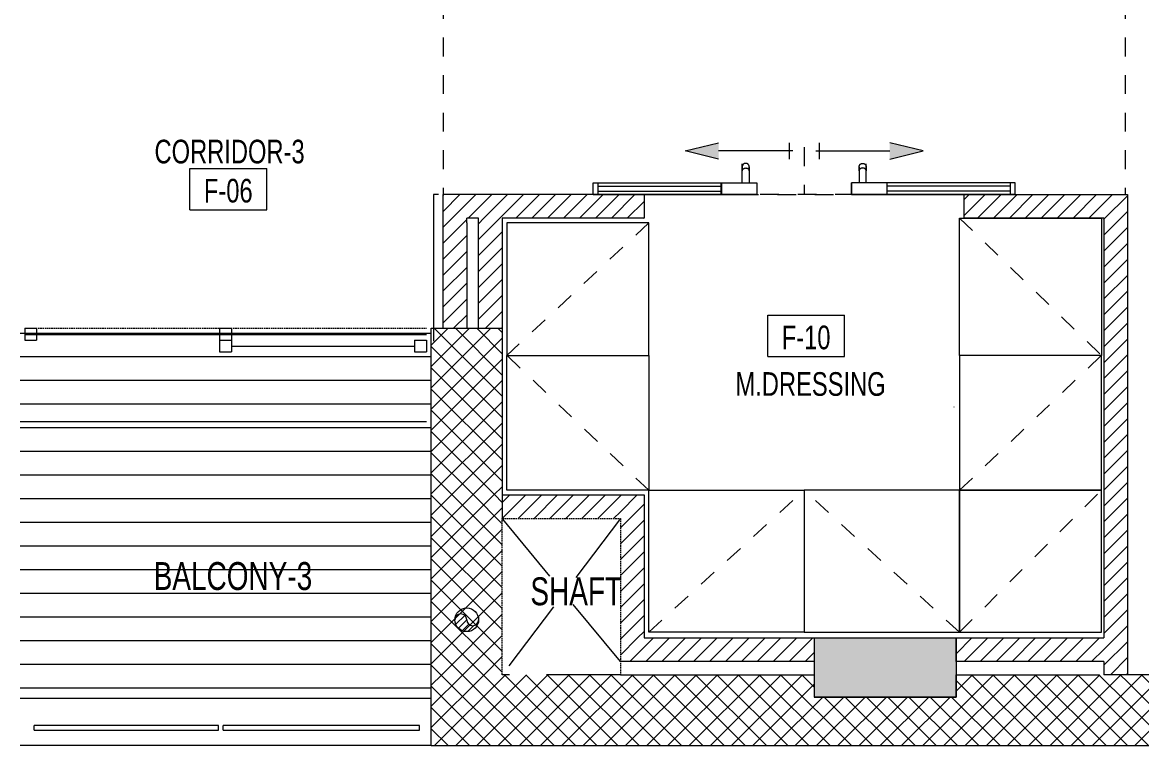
# Model space of a CAD drawing. Header units: millimetres. Extents: x -18512 to 101824, y -95768 to 52898.
# Drawn here: x 65988 to 70723, y -63282 to -60224 of the extents above; entities that cross this region are included whole.
import ezdxf

# ---------------------------------------------------------------- set-up
doc = ezdxf.new("R2010")
doc.units = ezdxf.units.MM
doc.header["$LTSCALE"] = 25
for name, pattern in [('Dash', [6.35, 3.175, -3.175]), ('Dash 3mm', [6, 3, -3]), ('HIDDEN', [0.375, 0.25, -0.125])]:
    doc.linetypes.add(name, pattern=pattern)
for name, color, linetype, lineweight in [('A-ANNO-TEXT', 2, 'Continuous', 9), ('A-AREA-IDEN', 2, 'Continuous', 9), ('A-DETL', 7, 'Continuous', 5), ('A-DETL-MBND', 5, 'HIDDEN', 9), ('A-DOOR', 31, 'Continuous', 18), ('A-DOOR-FRAM', 1, 'Continuous', 18), ('A-DOOR-GLAZ', 1, 'Continuous', 18), ('A-FLOR-OTLN', 6, 'Continuous', 18), ('hatch', 252, 'Continuous', 0), ('I-WALL', 2, 'Continuous', 9), ('Q-CASE', 31, 'Continuous', 13), ('Q-CASE-HDLN', 31, 'Dash 3mm', 13), ('S-COLS', 6, 'Continuous', 9), ('wood flooring', 8, 'Continuous', 13), ('X2$0$A-DETL-GENF', 92, 'Continuous', 9)]:
    doc.layers.add(name, color=color, linetype=linetype, lineweight=lineweight)
doc.layers.add('AR WALL HATCH', color=8, linetype='Continuous')
doc.styles.add('Arial Narrow_3', font='fi_9001f.ttf', dxfattribs={"width": 0.75, "height": 117.993921})
doc.styles.add('Arial Narrow_4', font='fi_9001f.ttf', dxfattribs={"width": 0.75, "height": 147.492401})
pattern_1 = [(45, (59229.075, -102497.31), (-33.67596, 33.67596), [])]
pattern_2 = [(45, (59229.075, -102497.31), (-44.90128, 44.90128), []), (135, (59229.075, -102497.31), (-44.90128, -44.90128), [])]

# ---------------------------------------------------------------- blocks, each defined once
blk = doc.blocks.new('G  Naga_Sliding-Panel - NAGA-Glass Door _GD03_-8615353-FIRST FLOOR PLAN')
at = {"layer": 'A-DOOR-FRAM'}
for p, q in [((-25.4, -197), (25.4, -197)), ((-25.4, -247), (-25.4, -197)), ((25.4, -247), (25.4, -197)), ((799.2, -197), (850, -197)), ((799.2, -247), (799.2, -197)), ((850, -247), (850, -197)), ((-850, -247), (-800, -247)), ((-850, -297), (-850, -247)), ((-800, -297), (-800, -247)), ((-25.4, -247), (25.4, -247)), ((-25.4, -247), (25.4, -247)), ((-25.4, -297), (-25.4, -247)), ((25.4, -297), (25.4, -247)), ((799.2, -247), (850, -247)), ((-850, -297), (-800, -297)), ((-25.4, -297), (25.4, -297))]:
    blk.add_line(p, q, dxfattribs=at)
at = {"layer": 'A-DOOR-GLAZ'}
for p, q in [((25.4, -222), (799.2, -222)), ((-800, -272), (-25.4, -272))]:
    blk.add_line(p, q, dxfattribs=at)
blk = doc.blocks.new('M_NAGA Room Tag - Room Tag-1756429-FIRST FLOOR PLAN')
at = {"layer": 'A-AREA-IDEN'}
for p, q in [((-3.25, 1.75), (-3.25, -1.75)), ((-3.25, 1.75), (3.25, 1.75)), ((3.25, 1.75), (3.25, -1.75)), ((-3.25, -1.75), (3.25, -1.75))]:
    blk.add_line(p, q, dxfattribs=at)
blk = doc.blocks.new('M_Tall Cabinet-Single Door_2_1 - MASTER_S CLOSET-8457966-FIRST FLOOR PLAN_')
at = {"layer": 'Q-CASE'}
for p, q in [((-266.3, 600), (303.7, 600)), ((-266.3, 0), (-266.3, 600)), ((303.7, 600), (303.7, 0)), ((303.7, 0), (-266.3, 0))]:
    blk.add_line(p, q, dxfattribs=at)
at = {"layer": 'Q-CASE-HDLN'}
blk.add_line((-266.3, 0), (303.7, 600), dxfattribs=at)
blk = doc.blocks.new('M_Tall Cabinet-Single Door_2_1 - MASTER_S CLOSET-5801432-FIRST FLOOR PLAN_')
at = {"layer": 'Q-CASE'}
for p, q in [((-281.3, 600), (318.7, 600)), ((-281.3, 0), (-281.3, 600)), ((318.7, 600), (318.7, 0)), ((318.7, 0), (-281.3, 0))]:
    blk.add_line(p, q, dxfattribs=at)
at = {"layer": 'Q-CASE-HDLN'}
blk.add_line((-281.3, 0), (318.7, 600), dxfattribs=at)
blk = doc.blocks.new('M_Tall Cabinet-Single Door_2_1 - MASTER_S CLOSET 3-8419521-FIRST FLOOR PLAN_')
at = {"layer": 'Q-CASE'}
for p, q in [((347.2, 0), (-309.8, 0)), ((-309.8, 0), (-309.8, -600)), ((347.2, -600), (347.2, 0)), ((-309.8, -600), (347.2, -600))]:
    blk.add_line(p, q, dxfattribs=at)
at = {"layer": 'Q-CASE-HDLN'}
blk.add_line((-309.8, 0), (347.2, -600), dxfattribs=at)
blk = doc.blocks.new('M_Tall Cabinet-Single Door_2_1 - MASTER_S CLOSET 3-7591575-FIRST FLOOR PLAN_')
at = {"layer": 'Q-CASE'}
for p, q in [((-309.8, 600), (347.2, 600)), ((-309.8, 0), (-309.8, 600)), ((347.2, 600), (347.2, 0)), ((347.2, 0), (-309.8, 0))]:
    blk.add_line(p, q, dxfattribs=at)
at = {"layer": 'Q-CASE-HDLN'}
blk.add_line((-309.8, 0), (347.2, 600), dxfattribs=at)
blk = doc.blocks.new('M_Tall Cabinet-Single Door_2_1 - MASTER_S CLOSET-8457960-FIRST FLOOR PLAN_')
at = {"layer": 'Q-CASE'}
for p, q in [((308.7, 0), (-271.3, 0)), ((-271.3, 0), (-271.3, -600)), ((308.7, -600), (308.7, 0)), ((-271.3, -600), (308.7, -600))]:
    blk.add_line(p, q, dxfattribs=at)
at = {"layer": 'Q-CASE-HDLN'}
blk.add_line((-271.3, 0), (308.7, -600), dxfattribs=at)
blk = doc.blocks.new('M_Tall Cabinet-Single Door_2_1 - MASTER_S CLOSET-8457912-FIRST FLOOR PLAN_')
at = {"layer": 'Q-CASE'}
for p, q in [((303.7, 0), (-266.3, 0)), ((-266.3, 0), (-266.3, -600)), ((303.7, -600), (303.7, 0)), ((-266.3, -600), (303.7, -600))]:
    blk.add_line(p, q, dxfattribs=at)
at = {"layer": 'Q-CASE-HDLN'}
blk.add_line((-266.3, 0), (303.7, -600), dxfattribs=at)
blk = doc.blocks.new('M_Tall Cabinet-Single Door_2_1 - MASTER_S CLOSET-8457936-FIRST FLOOR PLAN_')
at = {"layer": 'Q-CASE'}
for p, q in [((-261.3, 600), (298.7, 600)), ((-261.3, 0), (-261.3, 600)), ((298.7, 600), (298.7, 0)), ((298.7, 0), (-261.3, 0))]:
    blk.add_line(p, q, dxfattribs=at)
at = {"layer": 'Q-CASE-HDLN'}
blk.add_line((-261.3, 0), (298.7, 600), dxfattribs=at)
blk = doc.blocks.new('FP_15-GROUND FLOOR PLAN')
at = {"layer": 'A-DOOR'}
blk.add_line((755.4, 222), (755.4, 172), dxfattribs=at)
blk = doc.blocks.new('FP_16-GROUND FLOOR PLAN')
at = {"layer": 'A-DOOR'}
blk.add_line((785.4, 172), (785.4, 222), dxfattribs=at)
blk = doc.blocks.new('FP_17-GROUND FLOOR PLAN')
at = {"layer": 'A-DOOR'}
for p, q in [((755.9, 160.4), (755.9, 154.6)), ((755.9, 154.6), (755.9, 149.9)), ((755.9, 149.9), (755.9, 146.2)), ((755.9, 146.2), (755.9, 143.6)), ((755.9, 143.6), (755.9, 142))]:
    blk.add_line(p, q, dxfattribs=at)
at = {"layer": 'A-DOOR', "flags": 128}
for points in [[(755.4, 172), (755.4, 164.9), (755.4, 159.7), (755.4, 156.4), (755.4, 154.9), (755.4, 154.8)], [(755.4, 154.8), (755.4, 155.8), (755.4, 158.6), (755.4, 163.2), (755.4, 169.8), (755.4, 172)], [(770.4, 139.8), (769.8, 139.8), (769.2, 139.9), (768.6, 139.9), (768, 140), (767.4, 140.1), (766.8, 140.2), (766.2, 140.4), (765.7, 140.6), (765.1, 140.8), (764.5, 141), (764, 141.2), (763.5, 141.5), (762.9, 141.8), (762.4, 142.1), (761.9, 142.4), (761.4, 142.8), (761, 143.2), (760.5, 143.5), (760.1, 143.9), (759.6, 144.4), (759.2, 144.8), (758.8, 145.3), (758.5, 145.7), (758.1, 146.2), (757.8, 146.7), (757.5, 147.2), (757.2, 147.7), (756.9, 148.3), (756.6, 148.8), (756.4, 149.4), (756.2, 149.9), (756, 150.5), (755.9, 151.1), (755.7, 151.7), (755.6, 152.3), (755.5, 152.9), (755.5, 153.5), (755.4, 154.1), (755.4, 154.7), (755.4, 154.8)]]:
    blk.add_lwpolyline(points, dxfattribs=at)
blk = doc.blocks.new('FP_18-GROUND FLOOR PLAN')
at = {"layer": 'A-DOOR', "flags": 128}
for points in [[(785.4, 154.8), (785.4, 154.2), (785.3, 153.6), (785.3, 153), (785.2, 152.4), (785.1, 151.8), (785, 151.2), (784.8, 150.7), (784.6, 150.1), (784.4, 149.5), (784.2, 149), (784, 148.4), (783.7, 147.9), (783.4, 147.4), (783.1, 146.8), (782.8, 146.3), (782.4, 145.9), (782.1, 145.4), (781.7, 144.9), (781.3, 144.5), (780.8, 144.1), (780.4, 143.6), (779.9, 143.3), (779.5, 142.9), (779, 142.5), (778.5, 142.2), (778, 141.9), (777.5, 141.6), (776.9, 141.3), (776.4, 141.1), (775.8, 140.8), (775.3, 140.6), (774.7, 140.4), (774.1, 140.3), (773.5, 140.1), (772.9, 140), (772.3, 139.9), (771.7, 139.9), (771.2, 139.8), (770.6, 139.8), (770.4, 139.8)], [(785.4, 172), (785.4, 164.9), (785.4, 159.7), (785.4, 156.4), (785.4, 154.9), (785.4, 154.8)], [(785.4, 154.8), (785.4, 155.8), (785.4, 158.6), (785.4, 163.2), (785.4, 169.8), (785.4, 172)]]:
    blk.add_lwpolyline(points, dxfattribs=at)
blk = doc.blocks.new('FP_19-GROUND FLOOR PLAN')
at = {"layer": 'A-DOOR'}
blk.add_line((755.4, 222), (755.4, 172), dxfattribs=at)
blk = doc.blocks.new('FP_20-GROUND FLOOR PLAN')
at = {"layer": 'A-DOOR'}
blk.add_line((785.4, 172), (785.4, 222), dxfattribs=at)

msp = doc.modelspace()

# ---------------------------------------------------------------- hatches: boundary and pattern name
at = {"layer": 'AR WALL HATCH', "lineweight": 5}
h = msp.add_hatch(dxfattribs=at)
h.set_pattern_fill('ANSI31', color=256, scale=15, style=0)
h.set_pattern_definition(pattern_1)
h.paths.add_polyline_path([(67868.1, -61517.6), (67768.1, -61517.6), (67768.1, -60952.4), (67868.1, -60952.4)])
h = msp.add_hatch(dxfattribs=at)
h.set_pattern_fill('ANSI31', color=256, scale=15, style=0)
h.set_pattern_definition(pattern_1)
h.paths.add_polyline_path([(67938.7, -60952.4), (68618.1, -60952.4), (68618.1, -61052.4), (67868.1, -61052.4), (67868.1, -60952.4)], flags=0)
h = msp.add_hatch(dxfattribs=at)
h.set_pattern_fill('ANSI31', color=256, scale=15, style=0)
h.set_pattern_definition(pattern_1)
h.paths.add_polyline_path([(70553.1, -60952.4), (70663.1, -60952.4), (70663.1, -61052.4), (69973.1, -61052.4), (69973.1, -60952.4), (70379.2, -60952.4)], flags=0)
h = msp.add_hatch(dxfattribs=at)
h.set_pattern_fill('ANSI31', color=256, scale=15, style=0)
h.set_pattern_definition(pattern_1)
h.paths.add_polyline_path([(67918.1, -61052.4), (68018.1, -61052.4), (68018.1, -61517.6), (67918.1, -61517.6), (67918.1, -61072.4)])
h = msp.add_hatch(dxfattribs=at)
h.set_pattern_fill('ANSI31', color=256, scale=15, style=0)
h.set_pattern_definition(pattern_1)
h.paths.add_polyline_path([(70563.1, -61052.4), (70663.1, -61052.4), (70663.1, -62982.4), (70563.1, -62982.4), (70563.1, -61072.4)], flags=0)
h = msp.add_hatch(dxfattribs=at)
h.set_pattern_fill('ANSI37', color=256, scale=20, style=0)
h.set_pattern_definition(pattern_2)
h.paths.add_polyline_path([(67868.1, -61517.6), (68018.1, -61517.6), (68018.1, -62222.4), (67718.1, -62222.4), (67718.1, -61517.6), (67768.1, -61517.6)])
h = msp.add_hatch(dxfattribs=at)
h.set_pattern_fill('ANSI37', color=256, scale=20, style=0)
h.set_pattern_definition(pattern_2)
h.paths.add_polyline_path([(68018.1, -62222.4), (68018.1, -62982.4), (67718.1, -62982.4), (67718.1, -62222.4), (67938.7, -62222.4)], flags=0)
h = msp.add_hatch(dxfattribs=at)
h.set_pattern_fill('ANSI31', color=256, scale=15, style=0)
h.set_pattern_definition(pattern_1)
h.paths.add_polyline_path([(68518.1, -62222.4), (68518.1, -62322.4), (68018.1, -62322.4), (68018.1, -62222.4), (68426.8, -62222.4)], flags=0)
h = msp.add_hatch(dxfattribs=at)
h.set_pattern_fill('ANSI31', color=256, scale=15, style=0)
h.set_pattern_definition(pattern_1)
h.paths.add_polyline_path([(68518.1, -62222.4), (68618.1, -62222.4), (68618.1, -62826.9), (68518.1, -62826.9), (68518.1, -62233)], flags=0)
h = msp.add_hatch(dxfattribs=at)
h.set_pattern_fill('ANSI31', color=256, scale=15, style=0)
h.set_pattern_definition(pattern_1)
h.paths.add_polyline_path([(69338.1, -62826.9), (69338.1, -62926.9), (68518.1, -62926.9), (68518.1, -62826.9), (68618.1, -62826.9)], flags=0)
h.paths.add_polyline_path([(69938.1, -62826.9), (70563.1, -62826.9), (70563.1, -62926.9), (69938.1, -62926.9)], flags=0)
h = msp.add_hatch(dxfattribs=at)
h.set_pattern_fill('ANSI37', color=256, scale=20, style=0)
h.set_pattern_definition(pattern_2)
h.paths.add_polyline_path([(67718.1, -62982.4), (69338.1, -62982.4), (69338.1, -63076.9), (69938.1, -63076.9), (69938.1, -62982.4), (70663.1, -62982.4), (70663.1, -63282.4), (67718.1, -63282.4), (67718.1, -62986.2)], flags=0)
h = msp.add_hatch(dxfattribs=at)
h.set_pattern_fill('ANSI37', color=256, scale=20, style=0)
h.set_pattern_definition(pattern_2)
h.paths.add_polyline_path([(70683.1, -62982.4), (74808.1, -62982.4), (74808.1, -63126.9), (75047.1, -63126.9), (75047.1, -63282.4), (70663.1, -63282.4), (70663.1, -62982.4)], flags=0)
at = {"layer": 'S-COLS', "lineweight": 5}
msp.add_hatch(color=252, dxfattribs=at).paths.add_polyline_path([(69338.1, -62826.9), (69938.1, -62826.9), (69938.1, -63076.9), (69338.1, -63076.9), (69338.1, -62926.9)], flags=0)
at = {"layer": 'wood flooring'}
h = msp.add_hatch(dxfattribs=at)
h.set_pattern_fill('_USER', color=256, scale=100, pattern_type=0)
h.set_pattern_definition([(360, (372779.03, 159662.34), (-2e-14, 100), [])])
h.paths.add_polyline_path([(67718.1, -61517.6), (65978.1, -61517.6), (65978.1, -61816), (65978.1, -63082.4), (66268, -63082.4), (67718.1, -63082.4), (67718.1, -62992.2)])
at = {"layer": 'X2$0$A-DETL-GENF', "lineweight": 18}
for points in [[(68933.6, -60732.7), (68792.6, -60767.8), (68933.6, -60803), (68933.6, -60752.2)], [(69657.7, -60732.7), (69798.7, -60767.8), (69657.7, -60803), (69657.7, -60752.2)]]:
    msp.add_hatch(color=256, dxfattribs=at).paths.add_polyline_path(points, flags=0)

# ---------------------------------------------------------------- linework, layer by layer
at = {"layer": 'A-DETL'}
for p, q in [((67859.7, -62731.7), (67821.9, -62769.5)), ((67868.1, -62750.4), (67832.8, -62785.7)), ((67876.6, -62769.1), (67849, -62796.6)), ((67897.8, -62774.9), (67872.6, -62800.2))]:
    msp.add_line(p, q, dxfattribs=at)
at = {"layer": 'A-DETL', "lineweight": 18}
msp.add_circle((67868.1, -62750.4), 50, dxfattribs=at)
at = {"layer": 'A-DETL'}
for centre, start, end in [((67843.1, -62750.4), 0, 180), ((67893.1, -62750.4), 180, 0)]:
    msp.add_arc(centre, 25, start, end, dxfattribs=at)
at = {"layer": 'A-DETL-MBND'}
for p, q in [((65998.1, -61517.6), (67698.1, -61517.6)), ((68018.1, -62982.4), (68018.1, -62322.4)), ((68018.1, -62322.4), (68518.1, -62322.4)), ((68518.1, -62322.4), (68518.1, -62982.4))]:
    msp.add_line(p, q, dxfattribs=at)
at = {"layer": 'A-DETL-MBND', "ltscale": 50}
for p, q in [((68518.1, -62926.9), (68018.1, -62322.4)), ((68518.1, -62322.4), (68018.1, -62982.4)), ((68518.1, -62982.4), (68018.1, -62982.4))]:
    msp.add_line(p, q, dxfattribs=at)
at = {"layer": 'A-DOOR', "lineweight": 18}
for p, q in [((68403.4, -60952.4), (68403.4, -60902.4)), ((68403.4, -60902.4), (69095.6, -60902.4)), ((68945.6, -60902.4), (68945.6, -60952.4)), ((69095.6, -60902.4), (69095.6, -60952.4)), ((69495.6, -60902.4), (69495.6, -60952.4)), ((70187.9, -60902.4), (69495.6, -60902.4)), ((69495.6, -60902.4), (69495.6, -60952.4)), ((69645.6, -60902.4), (69645.6, -60952.4)), ((70187.9, -60952.4), (70187.9, -60902.4)), ((69095.6, -60952.4), (68403.4, -60952.4)), ((69495.6, -60952.4), (70187.9, -60952.4))]:
    msp.add_line(p, q, dxfattribs=at)
at = {"layer": 'A-DOOR'}
for points, knots in [([(69033.4, -60854.1), (69033.4, -60853.9), (69033.3, -60853.3), (69033.3, -60852.4), (69033.3, -60851.4), (69033.5, -60850.4), (69033.7, -60849.5), (69034, -60848.5), (69034.3, -60847.7), (69034.6, -60847.1), (69035, -60846.5), (69035.5, -60845.8), (69036.2, -60844.9), (69036.9, -60844.2), (69037.4, -60843.7), (69037.9, -60843.3), (69038.4, -60842.9), (69039.1, -60842.4), (69040, -60841.9), (69041.2, -60841.3), (69042.3, -60840.8), (69043.1, -60840.6), (69044.1, -60840.3), (69045.7, -60840), (69047.3, -60839.8), (69048.3, -60839.8)], [0.450595, 0.450595, 0.450595, 0.450595, 0.4722222, 0.5, 0.5277778, 0.5555556, 0.5833333, 0.6111111, 0.6388889, 0.6527778, 0.6666667, 0.6944444, 0.7222222, 0.75, 0.7638889, 0.7777778, 0.7916667, 0.8055556, 0.8333333, 0.8611111, 0.8888889, 0.9027778, 0.9166667, 0.9444444, 1, 1, 1, 1]), ([(69048.3, -60839.8), (69049.3, -60839.8), (69050.8, -60840), (69052.8, -60840.4), (69054.1, -60840.8), (69055.4, -60841.3), (69056.6, -60841.9), (69057.5, -60842.4), (69058.2, -60842.9), (69058.7, -60843.3), (69059.2, -60843.7), (69059.7, -60844.2), (69060.4, -60844.9), (69061.1, -60845.8), (69061.7, -60846.7), (69062.2, -60847.6), (69062.6, -60848.5), (69062.9, -60849.5), (69063.1, -60850.4), (69063.3, -60851.4), (69063.3, -60852.4), (69063.3, -60853.3), (69063.2, -60853.9), (69063.1, -60854.1)], [0, 0, 0, 0, 0.0555556, 0.0833333, 0.1111111, 0.1388889, 0.1666667, 0.1944444, 0.2083333, 0.2222222, 0.2361111, 0.25, 0.2777778, 0.3055556, 0.3333333, 0.3611111, 0.3888889, 0.4166667, 0.4444444, 0.4722222, 0.5, 0.5277778, 0.5494412, 0.5494412, 0.5494412, 0.5494412]), ([(69543, -60839.8), (69542, -60839.8), (69540.4, -60840), (69538.5, -60840.4), (69537.2, -60840.8), (69535.9, -60841.3), (69534.7, -60841.9), (69533.8, -60842.4), (69533.1, -60842.9), (69532.6, -60843.3), (69532.1, -60843.7), (69531.6, -60844.2), (69530.9, -60844.9), (69530.2, -60845.8), (69529.6, -60846.7), (69529.1, -60847.6), (69528.7, -60848.5), (69528.4, -60849.5), (69528.2, -60850.4), (69528, -60851.4), (69528, -60852.4), (69528, -60853.3), (69528.1, -60853.9), (69528.1, -60854.1)], [0, 0, 0, 0, 0.0555556, 0.0833333, 0.1111111, 0.1388889, 0.1666667, 0.1944444, 0.2083333, 0.2222222, 0.2361111, 0.25, 0.2777778, 0.3055556, 0.3333333, 0.3611111, 0.3888889, 0.4166667, 0.4444444, 0.4722222, 0.5, 0.5277778, 0.5494412, 0.5494412, 0.5494412, 0.5494412]), ([(69557.9, -60854.1), (69557.9, -60853.9), (69558, -60853.3), (69558, -60852.4), (69558, -60851.4), (69557.8, -60850.4), (69557.6, -60849.5), (69557.3, -60848.5), (69557, -60847.7), (69556.7, -60847.1), (69556.3, -60846.5), (69555.8, -60845.8), (69555.1, -60844.9), (69554.4, -60844.2), (69553.9, -60843.7), (69553.4, -60843.3), (69552.9, -60842.9), (69552.2, -60842.4), (69551.3, -60841.9), (69550.1, -60841.3), (69549, -60840.8), (69548.2, -60840.6), (69547.2, -60840.3), (69545.6, -60840), (69544, -60839.8), (69543, -60839.8)], [0.450595, 0.450595, 0.450595, 0.450595, 0.4722222, 0.5, 0.5277778, 0.5555556, 0.5833333, 0.6111111, 0.6388889, 0.6527778, 0.6666667, 0.6944444, 0.7222222, 0.75, 0.7638889, 0.7777778, 0.7916667, 0.8055556, 0.8333333, 0.8611111, 0.8888889, 0.9027778, 0.9166667, 0.9444444, 1, 1, 1, 1]), ([(69033.3, -60853.1), (69033.3, -60853.1), (69033.3, -60852.8), (69033.3, -60852.5), (69033.3, -60852.4)], [-0.52158449, -0.52158449, -0.52158449, -0.52158449, -0.515625, -0.5, -0.5, -0.5, -0.5]), ([(69558, -60853.1), (69558, -60853.1), (69558, -60852.8), (69558, -60852.5), (69558, -60852.4)], [-0.52158449, -0.52158449, -0.52158449, -0.52158449, -0.515625, -0.5, -0.5, -0.5, -0.5])]:
    msp.add_open_spline(points, degree=3, knots=knots, dxfattribs=at)
for points in [[(69063.3, -60852.4), (69063.3, -60852.6), (69063.3, -60852.9), (69063.3, -60853.1)], [(69528, -60852.4), (69528, -60852.6), (69528, -60852.9), (69528, -60853.1)]]:
    msp.add_open_spline(points, degree=3, dxfattribs=at)
at = {"layer": 'A-DOOR-FRAM'}
for p, q in [((68403.4, -60902.4), (68423.4, -60902.4)), ((68403.4, -60952.4), (68403.4, -60902.4)), ((68423.4, -60952.4), (68423.4, -60902.4)), ((68944.5, -60902.4), (69095.6, -60902.4)), ((68944.5, -60952.4), (68944.5, -60902.4)), ((69495.6, -60952.4), (69495.6, -60902.4)), ((69646.8, -60902.4), (69495.6, -60902.4)), ((69495.6, -60952.4), (69495.6, -60902.4)), ((69646.8, -60952.4), (69646.8, -60902.4)), ((70167.9, -60952.4), (70167.9, -60902.4)), ((70187.9, -60902.4), (70167.9, -60902.4)), ((70187.9, -60952.4), (70187.9, -60902.4)), ((68403.4, -60952.4), (68423.4, -60952.4)), ((68944.5, -60952.4), (69095.6, -60952.4)), ((69646.8, -60952.4), (69495.6, -60952.4)), ((70187.9, -60952.4), (70167.9, -60952.4))]:
    msp.add_line(p, q, dxfattribs=at)
at = {"layer": 'A-DOOR-GLAZ'}
for p, q in [((68423.4, -60902.4), (68944.5, -60902.4)), ((68423.4, -60916.7), (68944.5, -60916.7)), ((68423.4, -60937.4), (68944.5, -60937.4)), ((70167.9, -60902.4), (69646.8, -60902.4)), ((70167.9, -60916.7), (69646.8, -60916.7)), ((70167.9, -60937.4), (69646.8, -60937.4)), ((68423.4, -60952.4), (68944.5, -60952.4)), ((70167.9, -60952.4), (69646.8, -60952.4))]:
    msp.add_line(p, q, dxfattribs=at)
at = {"layer": 'A-FLOR-OTLN'}
for p, q in [((67748.1, -60952.4), (67728.1, -60952.4)), ((67728.1, -60952.4), (67728.1, -61572.4)), ((67698.1, -61545.8), (65998.1, -61545.8)), ((69930.4, -61850.7), (69929.4, -61850.7)), ((65978.1, -61912.4), (67698.1, -61912.4)), ((65978.1, -63082.4), (67718.1, -63082.4)), ((67718.1, -63282.4), (65978.1, -63282.4))]:
    msp.add_line(p, q, dxfattribs=at)
at = {"layer": 'hatch', "linetype": 'Dash', "lineweight": 9}
for p, q in [((67768.1, -59812.4), (67768.1, -60952.4)), ((70653.1, -59812.4), (70653.1, -60952.4)), ((69295.6, -60752.3), (69295.6, -60952.4)), ((68547.2, -60952.4), (70044.1, -60952.4)), ((69823.9, -60952.4), (68767.4, -60952.4))]:
    msp.add_line(p, q, dxfattribs=at)
at = {"layer": 'I-WALL'}
for p, q in [((67768.1, -61517.6), (67768.1, -60952.4)), ((68618.1, -60952.4), (67768.1, -60952.4)), ((68618.1, -60952.4), (68618.1, -61052.4)), ((69973.1, -61052.4), (69973.1, -60952.4)), ((69973.1, -60952.4), (70663.1, -60952.4)), ((70663.1, -60952.4), (70663.1, -62982.4)), ((67868.1, -61072.4), (67868.1, -61052.4)), ((67918.1, -61052.4), (67868.1, -61052.4)), ((67868.1, -61072.4), (67868.1, -61517.6)), ((67918.1, -61072.4), (67918.1, -61052.4)), ((67918.1, -61517.6), (67918.1, -61072.4)), ((68018.1, -61052.4), (68018.1, -62322.4)), ((68618.1, -61052.4), (68018.1, -61052.4)), ((70563.1, -61052.4), (69973.1, -61052.4)), ((70563.1, -61052.4), (70563.1, -62826.9)), ((67718.1, -61517.6), (68018.1, -61517.6)), ((67718.1, -63282.4), (67718.1, -61517.6)), ((68018.1, -62222.4), (68618.1, -62222.4)), ((68618.1, -62222.4), (68618.1, -62826.9)), ((68618.1, -62826.9), (70563.1, -62826.9)), ((69338.1, -62826.9), (69338.1, -62926.9)), ((69938.1, -62926.9), (69938.1, -62826.9)), ((69338.1, -62926.9), (68518.1, -62926.9)), ((70543.1, -62926.9), (69938.1, -62926.9)), ((70563.1, -62926.9), (70543.1, -62926.9)), ((70563.1, -62926.9), (70563.1, -62982.4)), ((68518.1, -62982.4), (69338.1, -62982.4)), ((69338.1, -62982.4), (69338.1, -63076.9)), ((69938.1, -62982.4), (70543.1, -62982.4)), ((69938.1, -63076.9), (69938.1, -62982.4)), ((70663.1, -62982.4), (70563.1, -62982.4)), ((70683.1, -62982.4), (70663.1, -62982.4)), ((74808.1, -62982.4), (70683.1, -62982.4)), ((69338.1, -63076.9), (69938.1, -63076.9)), ((66818.1, -63197.4), (66038.1, -63197.4)), ((66038.1, -63217.4), (66038.1, -63197.4)), ((66818.1, -63217.4), (66818.1, -63197.4)), ((67668.1, -63197.4), (66838.1, -63197.4)), ((66838.1, -63217.4), (66838.1, -63197.4)), ((67668.1, -63217.4), (67668.1, -63197.4)), ((66038.1, -63217.4), (66818.1, -63217.4)), ((66838.1, -63217.4), (67668.1, -63217.4)), ((67718.1, -63282.4), (76217.1, -63282.4))]:
    msp.add_line(p, q, dxfattribs=at)
at = {"layer": 'S-COLS', "color": 8}
for p, q in [((69338.1, -62826.9), (69938.1, -62826.9)), ((69338.1, -62826.9), (69338.1, -63076.9)), ((69938.1, -62826.9), (69938.1, -63076.9)), ((69938.1, -63076.9), (69338.1, -63076.9))]:
    msp.add_line(p, q, dxfattribs=at)
at = {"layer": 'X2$0$A-DETL-GENF'}
for p, q in [((68792.6, -60767.8), (68933.6, -60732.7)), ((69232.3, -60732.7), (69232.3, -60803)), ((69359, -60732.7), (69359, -60803)), ((69798.7, -60767.8), (69657.7, -60732.7)), ((68933.6, -60803), (68792.6, -60767.8)), ((69247, -60767.8), (68933.6, -60767.8)), ((69344.3, -60767.8), (69657.7, -60767.8)), ((69657.7, -60803), (69798.7, -60767.8))]:
    msp.add_line(p, q, dxfattribs=at)

# ---------------------------------------------------------------- block references
at = {"layer": 'A-AREA-IDEN', "lineweight": 18, "xscale": -49.99999999999998, "yscale": 49.99999999999998, "zscale": 49.99999999999998, "rotation": 180}
for p in [(66859.6, -60929.2), (69304.2, -61549.7)]:
    msp.add_blockref('M_NAGA Room Tag - Room Tag-1756429-FIRST FLOOR PLAN', p, dxfattribs=at)
at = {"layer": 'A-DOOR', "xscale": -1, "rotation": 180}
for name, p in [('FP_17-GROUND FLOOR PLAN', (68277.9, -60680.4)), ('FP_18-GROUND FLOOR PLAN', (68277.9, -60680.4)), ('FP_15-GROUND FLOOR PLAN', (68277.9, -60680.4)), ('FP_19-GROUND FLOOR PLAN', (68277.9, -60680.4)), ('FP_16-GROUND FLOOR PLAN', (68277.9, -60680.4)), ('FP_20-GROUND FLOOR PLAN', (68277.9, -60680.4)), ('G  Naga_Sliding-Panel - NAGA-Glass Door _GD03_-8615353-FIRST FLOOR PLAN', (66848.1, -61814.6))]:
    msp.add_blockref(name, p, dxfattribs=at)
at = {"layer": 'A-DOOR', "rotation": 180}
for name in ['FP_18-GROUND FLOOR PLAN', 'FP_17-GROUND FLOOR PLAN', 'FP_16-GROUND FLOOR PLAN', 'FP_20-GROUND FLOOR PLAN', 'FP_15-GROUND FLOOR PLAN', 'FP_19-GROUND FLOOR PLAN']:
    msp.add_blockref(name, (70313.4, -60680.4), dxfattribs=at)
at = {"layer": 'Q-CASE', "xscale": -1}
for name, p, rotation in [('M_Tall Cabinet-Single Door_2_1 - MASTER_S CLOSET-8457936-FIRST FLOOR PLAN_', (68638.1, -61333.6), 90), ('M_Tall Cabinet-Single Door_2_1 - MASTER_S CLOSET-8457960-FIRST FLOOR PLAN_', (69953.1, -61323.6), 90), ('M_Tall Cabinet-Single Door_2_1 - MASTER_S CLOSET-8457912-FIRST FLOOR PLAN_', (68638.1, -61936.1), 269.9999999999995), ('M_Tall Cabinet-Single Door_2_1 - MASTER_S CLOSET-8457966-FIRST FLOOR PLAN_', (69953.1, -61936.1), 270), ('M_Tall Cabinet-Single Door_2_1 - MASTER_S CLOSET 3-8419521-FIRST FLOOR PLAN_', (68947.9, -62802.4), 180), ('M_Tall Cabinet-Single Door_2_1 - MASTER_S CLOSET-5801432-FIRST FLOOR PLAN_', (69953.1, -62521.1), 270)]:
    msp.add_blockref(name, p, dxfattribs=dict(at, rotation=rotation))
msp.add_blockref('M_Tall Cabinet-Single Door_2_1 - MASTER_S CLOSET 3-7591575-FIRST FLOOR PLAN_', (69642.4, -62802.4), dxfattribs=at)

# ---------------------------------------------------------------- texts
at = {"layer": 'A-ANNO-TEXT', "color": 7, "lineweight": 20, "char_height": 117.99, "attachment_point": 7, "line_spacing_factor": 0.968573, "style": 'Arial Narrow_3'}
for s, insert, width in [('BALCONY-3', (66543.6, -62625.9), 671.04), ('SHAFT', (68137.4, -62690.4), 387.36)]:
    msp.add_mtext(s, dxfattribs=dict(at, insert=insert, width=width))
at = {"layer": 'A-AREA-IDEN', "lineweight": 18, "char_height": 100, "width": 889.2, "attachment_point": 8, "line_spacing_factor": 0.968573, "style": 'Arial Narrow_4'}
for s, insert in [('CORRIDOR-3', (66864.7, -60821.7)), ('F-06', (66859.2, -60987.2)), ('F-10', (69303.8, -61607.8)), ('M.DRESSING', (69322.6, -61804.6))]:
    msp.add_mtext(s, dxfattribs=dict(at, insert=insert))

doc.saveas('drawing.dxf')
